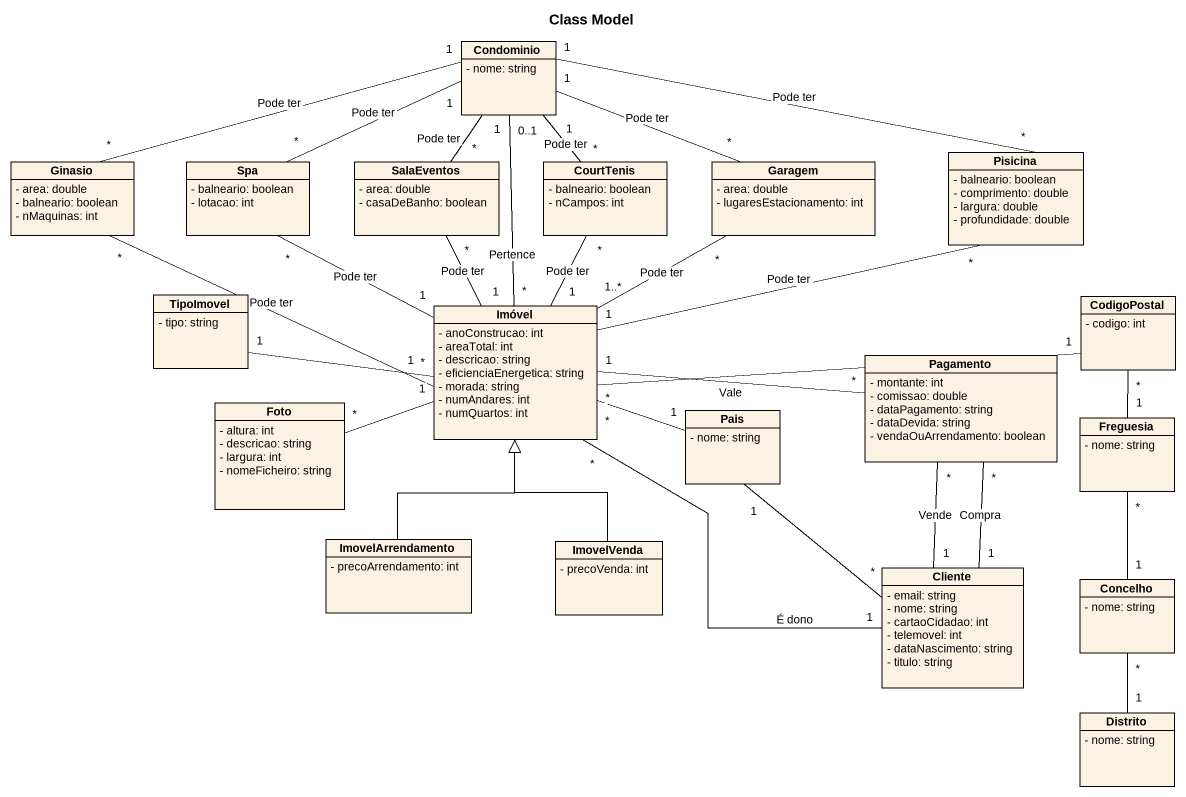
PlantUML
@startuml
title Class Model
hide circle
hide empty members
skinparam classAttributeIconSize 0
class Condominio {
  - nome: string
}
class Ginasio {
  - area: double
  - balneario: boolean
  - nMaquinas: int
}
class Spa {
  - balneario: boolean
  - lotacao: int
}
class SalaEventos {
  - area: double
  - casaDeBanho: boolean
}
class CourtTenis {
  - balneario: boolean
  - nCampos: int
}
class Garagem {
  - area: double
  - lugaresEstacionamento: int
}
class Pisicina {
  - balneario: boolean
  - comprimento: double
  - largura: double
  - profundidade: double
}
class TipoImovel {
  - tipo: string
}
class Imóvel {
  - anoConstrucao: int
  - areaTotal: int
  - descricao: string
  - eficienciaEnergetica: string
  - morada: string
  - numAndares: int
  - numQuartos: int
}
class CodigoPostal {
  - codigo: int
}
class Pagamento {
  - montante: int
  - comissao: double
  - dataPagamento: string
  - dataDevida: string
  - vendaOuArrendamento: boolean
}
class Foto {
  - altura: int
  - descricao: string
  - largura: int
  - nomeFicheiro: string
}
class Pais {
  - nome: string
}
class Freguesia {
  - nome: string
}
class ImovelArrendamento {
  - precoArrendamento: int
}
class ImovelVenda {
  - precoVenda: int
}
class Cliente {
  - email: string
  - nome: string
  - cartaoCidadao: int
  - telemovel: int
  - dataNascimento: string
  - titulo: string
}
class Concelho {
  - nome: string
}
class Distrito {
  - nome: string
}
Condominio "0..1" -- "*" Imóvel : Pertence
Ginasio "*" -right- "1" Condominio : Pode ter
Ginasio "*" -right- "1" Imóvel : Pode ter
Spa "*" -right- "1" Condominio : Pode ter
Spa "*" -- "1" Imóvel : Pode ter
SalaEventos "*" -up- "1" Condominio : Pode ter
SalaEventos "*" -- "1" Imóvel : Pode ter
CourtTenis "*" -up- "1" Condominio : Pode ter
CourtTenis "*" -- "1" Imóvel : Pode ter
Garagem "*" -left- "1" Condominio : Pode ter
Garagem "*" -- "1..*" Imóvel : Pode ter
Pisicina "*" -left- "1" Condominio : Pode ter
Pisicina "*" -left- "1" Imóvel : Pode ter
TipoImovel "1" -right- "*" Imóvel
Imóvel "*" -right- "1" CodigoPostal
Imóvel "1" -left- "*" Foto
CodigoPostal "*" -- "1" Freguesia
Pagamento "*" -left- "1" Imóvel : Vale
Pagamento "*" -- "1" Cliente : Compra
Pais "1" -left- "*" Imóvel
Pais "1" -- "*" Cliente
Freguesia "*" -- "1" Concelho
ImovelArrendamento -up-|> Imóvel
ImovelVenda -up-|> Imóvel
Cliente "1" -left- "*" Imóvel : É dono
Cliente "1" -up- "*" Pagamento : Vende
Concelho "*" -- "1" Distrito
@enduml
